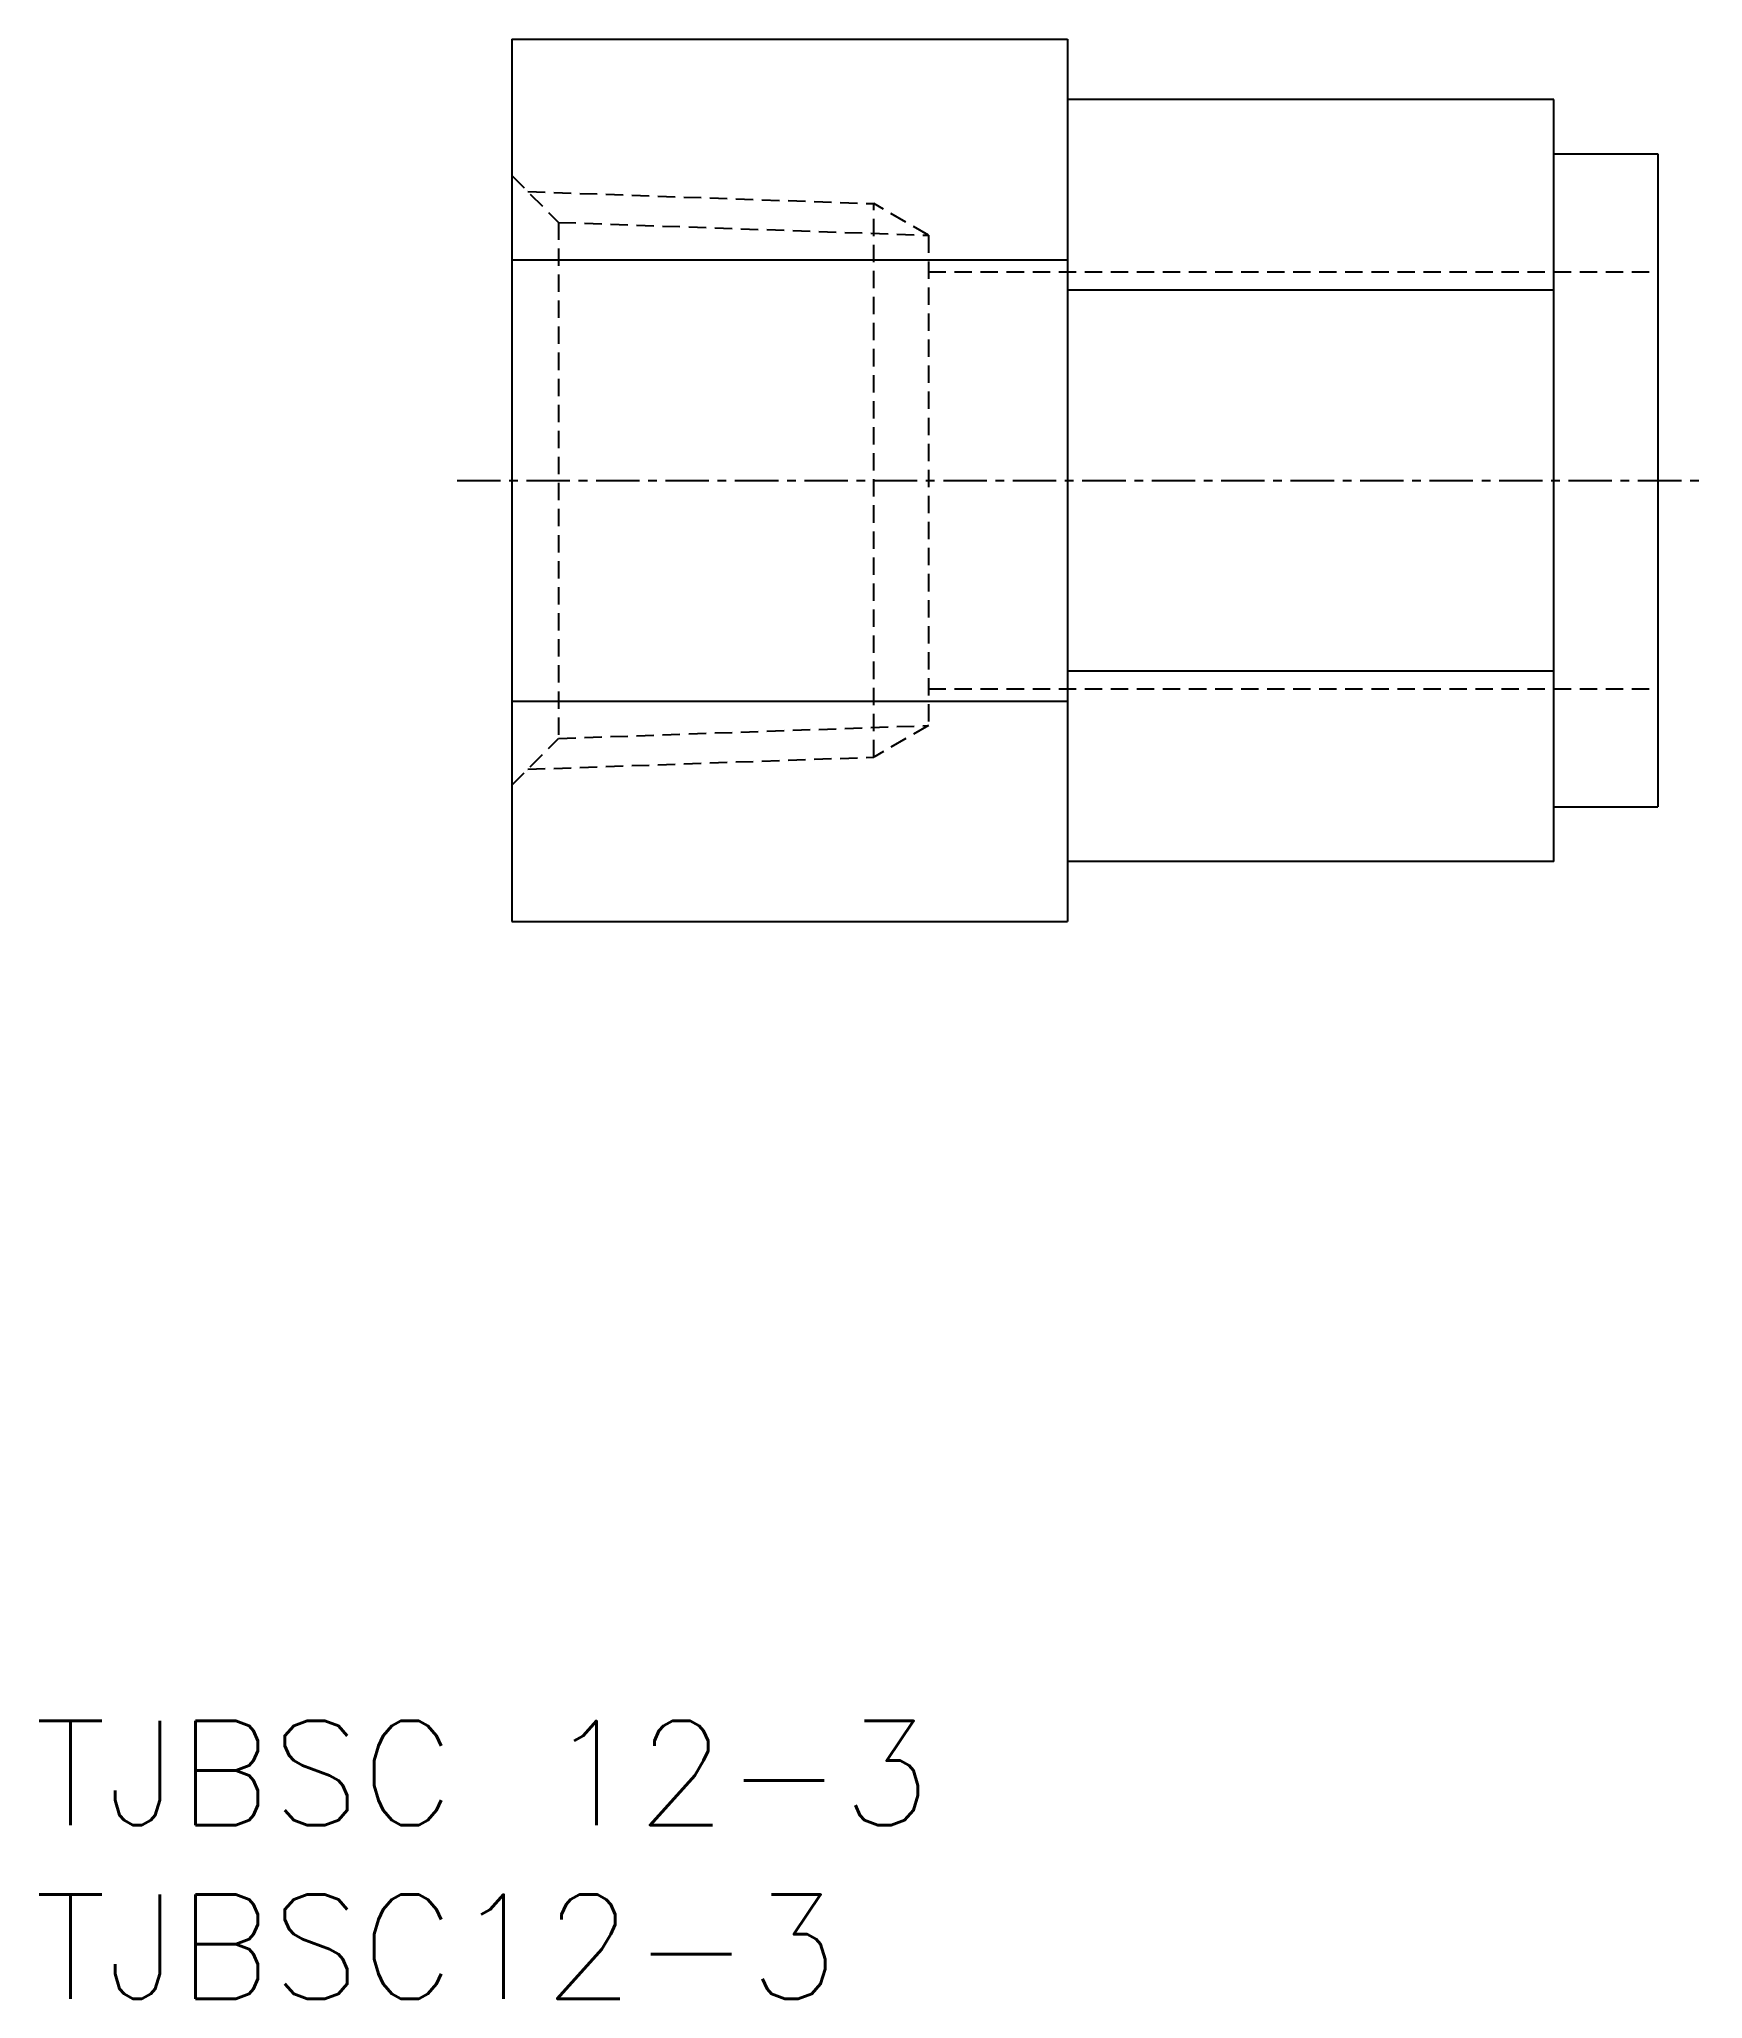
# Model space of a CAD drawing. Extents: x 0.1 to 48, y 0 to 56.4.
import ezdxf

# ---------------------------------------------------------------- set-up
doc = ezdxf.new("R2010")
doc.units = 0
doc.linetypes.add('CENTER', pattern=[2, 1.25, -0.25, 0.25, -0.25])
doc.linetypes.add('DASHED', pattern=[0.75, 0.5, -0.25])
doc.layers.get('0').update_dxf_attribs({"linetype": 'CONTINUOUS'})
doc.layers.add('CENTER', color=1, linetype='CENTER')
doc.styles.get("Standard").update_dxf_attribs({"font": 'txt.shx'})

# ---------------------------------------------------------------- blocks, each defined once
blk = doc.blocks.new('*U4')
at = {"color": 7, "linetype": 'CONTINUOUS'}
blk.add_text('TJBSC12-3', height=3, dxfattribs=at).set_placement((0, 0))
blk = doc.blocks.new('*U5')
at = {"color": 7, "linetype": 'CONTINUOUS'}
blk.add_text('TJBSC 12-3', height=3, dxfattribs=at).set_placement((0, 5))

msp = doc.modelspace()

# ---------------------------------------------------------------- linework, layer by layer
at = {"color": 7, "linetype": 'CONTINUOUS'}
for p, q in [((13.734, 56.413), (13.734, 31.009)), ((13.734, 56.413), (29.734, 56.413)), ((29.734, 56.413), (29.734, 31.009)), ((43.734, 54.681), (29.734, 54.681)), ((43.734, 32.741), (43.734, 54.681)), ((43.734, 53.111), (46.734, 53.111)), ((46.734, 53.111), (46.734, 34.311)), ((13.734, 50.062), (29.734, 50.062)), ((29.734, 49.196), (43.734, 49.196)), ((29.734, 38.226), (43.734, 38.226)), ((13.734, 37.36), (29.734, 37.36)), ((43.734, 34.311), (46.734, 34.311)), ((43.734, 32.741), (29.734, 32.741)), ((13.734, 31.009), (29.734, 31.009))]:
    msp.add_line(p, q, dxfattribs=at)
at = {"color": 3, "linetype": 'DASHED'}
for p, q in [((13.734, 52.486), (15.081, 51.139)), ((14.194, 52.026), (24.156, 51.678)), ((25.734, 50.767), (24.156, 51.678)), ((24.156, 35.744), (24.156, 51.678)), ((15.081, 51.139), (25.734, 50.767)), ((15.081, 51.139), (15.081, 36.283)), ((25.734, 50.767), (25.734, 36.655)), ((25.734, 49.711), (46.734, 49.711)), ((25.734, 37.711), (46.734, 37.711)), ((13.734, 34.936), (15.081, 36.283)), ((15.081, 36.283), (25.734, 36.655)), ((25.734, 36.655), (24.156, 35.744)), ((14.194, 35.396), (24.156, 35.744))]:
    msp.add_line(p, q, dxfattribs=at)
at = {"layer": 'CENTER', "color": 1, "linetype": 'CENTER'}
msp.add_line((12.161, 43.711), (48.028, 43.711), dxfattribs=at)

# ---------------------------------------------------------------- block references
at = {"color": 7, "linetype": 'CONTINUOUS'}
for name in ['*U5', '*U4']:
    msp.add_blockref(name, (0, 0), dxfattribs=at)

doc.saveas('drawing.dxf')
